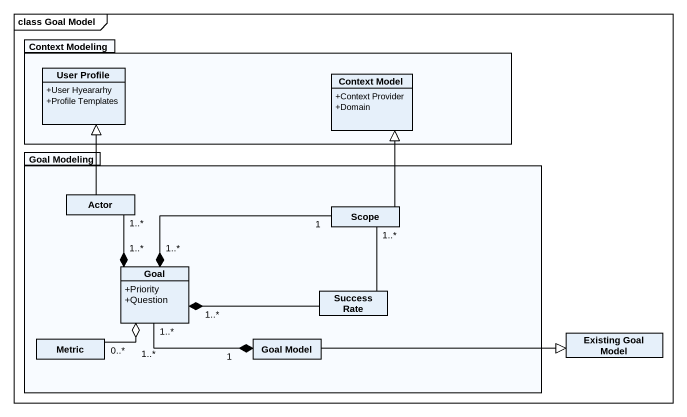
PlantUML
@startuml
mainframe class Goal Model
hide circle
hide empty members
skinparam classAttributeIconSize 0
package "Context Modeling" as Context_Modeling {
  class "User Profile" as User_Profile {
    +User Hyeararhy
    +Profile Templates
  }
  class "Context Model" as Context_Model {
    +Context Provider
    +Domain
  }
}
package "Goal Modeling" as Goal_Modeling {
  class "Actor" as Actor_
  class Scope
  class Goal {
    +Priority
    +Question
  }
  class "Success Rate" as Success_Rate
  class Metric
  class "Goal Model" as Goal_Model
}
class "Existing Goal Model" as Existing_Goal_Model
Actor_ -up-|> User_Profile
Scope -up-|> Context_Model
Goal "1..*" *-up- "1..*" Actor_
Goal "1..*" *-right- "1" Scope
Goal "1..*" *-right- Success_Rate
Goal "1..*" o-- "0..*" Metric
Success_Rate -up- "1..*" Scope
Goal_Model "1" *-left- "1..*" Goal
Goal_Model -right-|> Existing_Goal_Model
@enduml
